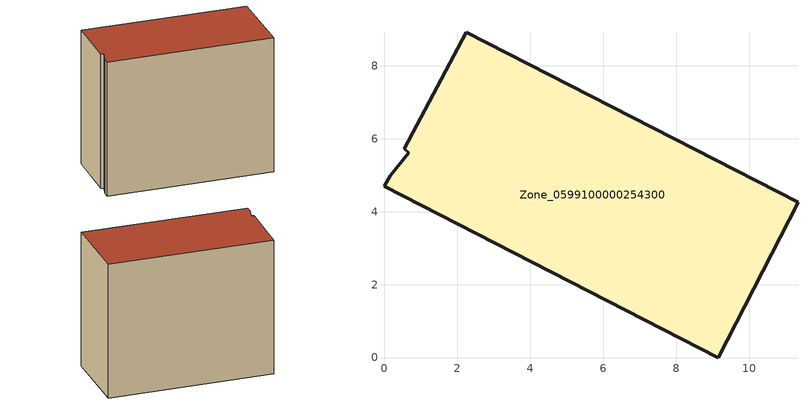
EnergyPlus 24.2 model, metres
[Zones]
Zone_0599100000254300
 floor ground (C_G): 0.15,4.98 0.66,5.62 0.55,5.73 2.24,8.92 11.34,4.26 9.16,0 0,4.7 z3.95
 wall outside (C_F): 11.34,4.26 2.24,8.92 0.55,5.73 0.66,5.62 0.15,4.98 0,4.7 9.16,0 11.34,4.26 z3.95:12.5
 roof outside (C_R): 0.66,5.62 0.15,4.98 0,4.7 9.16,0 11.34,4.26 2.24,8.92 0.55,5.73 z12.5
[BUILDING]
Pand.0599100000254300: North Axis=0; Terrain=City; Loads Convergence Tolerance Value=0.04; Temperature Convergence Tolerance Value=0.4; Solar Distribution=FullExterior; Maximum Number of Warmup Days=25; Minimum Number of Warmup Days=1
[Site:Location]
Rotterdam.The.Hague.AP_ZH_NLD Design_Conditions: Latitude=51.96; Longitude=4.45; Time Zone=1; Elevation=-4.5
[SITE:GROUNDTEMPERATURE:BUILDINGSURFACE]
18, 18, 18, 18, 18, 18, 18, 18, 18, 18, 18, 18
[MATERIAL] Thermal Absorptance=0.9; Solar Absorptance=0.7; Visible Absorptance=0.7
Name | Roughness | Thickness | Conductivity | Density | Specific Heat
G.TI.1992-2005 | MediumSmooth | 0.15 | 0.06 | 540 | 1210
F.TI.1992-2005 | Rough | 0.3 | 0.12 | 1920 | 840
R.TI.1992-2005 | MediumRough | 0.2 | 0.08 | 1500 | 1000
[CONSTRUCTION]
C_G: G.TI.1992-2005
C_F: F.TI.1992-2005
C_R: R.TI.1992-2005
[ZONE]
Zone_0599100000254300: Type=1; Multiplier=1; Ceiling Height=Autocalculate; Volume=Autocalculate; Floor Area=autocalculate; Part of Total Floor Area=Yes
[ZONEINFILTRATION:DESIGNFLOWRATE]
Infil_Zone_0599100000254300: Zone or ZoneList or Space or SpaceList=Zone_0599100000254300; Schedule=AlwaysOn; Design Flow Rate Calculation Method=Flow/Area; Flow Rate per Floor Area=0.0015; Constant Term Coefficient=1; Temperature Term Coefficient=0; Velocity Term Coefficient=0; Velocity Squared Term Coefficient=0
[HVACTEMPLATE:ZONE:IDEALLOADSAIRSYSTEM]
Zone_0599100000254300: Maximum Heating Supply Air Temperature=50; Minimum Cooling Supply Air Temperature=13; Maximum Heating Supply Air Humidity Ratio=0.0156; Minimum Cooling Supply Air Humidity Ratio=0.0077; Heating Limit=NoLimit; Cooling Limit=NoLimit; Dehumidification Control Type=ConstantSensibleHeatRatio; Cooling Sensible Heat Ratio=0.7; Dehumidification Setpoint=60; Humidification Control Type=None; Humidification Setpoint=30; Outdoor Air Method=None; Outdoor Air Flow Rate per Person=0.00944; Outdoor Air Flow Rate per Zone Floor Area=0; Outdoor Air Flow Rate per Zone=0; Demand Controlled Ventilation Type=None; Outdoor Air Economizer Type=NoEconomizer; Heat Recovery Type=None; Sensible Heat Recovery Effectiveness=0.7; Latent Heat Recovery Effectiveness=0.65
[ZONECONTROL:THERMOSTAT]
ThermostatControl_Zone_0599100000254300: Zone or ZoneList=Zone_0599100000254300; Control Type Schedule=DualSetpointControlType; Control 1=Thermostat_Zone_0599100000254300; Temperature Difference Between Cutout And Setpoint=0
[THERMOSTATSETPOINT:DUALSETPOINT]
Thermostat_Zone_0599100000254300: Heating Setpoint Temperature Schedule=HeatingSetpoint_Zone_0599100000254300; Cooling Setpoint Temperature Schedule=CoolingSetpoint_Zone_0599100000254300
[SCHEDULE:COMPACT]
HeatingSetpoint_Zone_0599100000254300: Through: 12/31, For: AllDays, Until: 24:00, 21
CoolingSetpoint_Zone_0599100000254300: Through: 12/31, For: AllDays, Until: 24:00, 24
DualSetpointControlType: Through: 12/31, For: AllDays, Until: 24:00, 4
AlwaysOn: Through: 12/31, For: AllDays, Until: 24:00, 1
